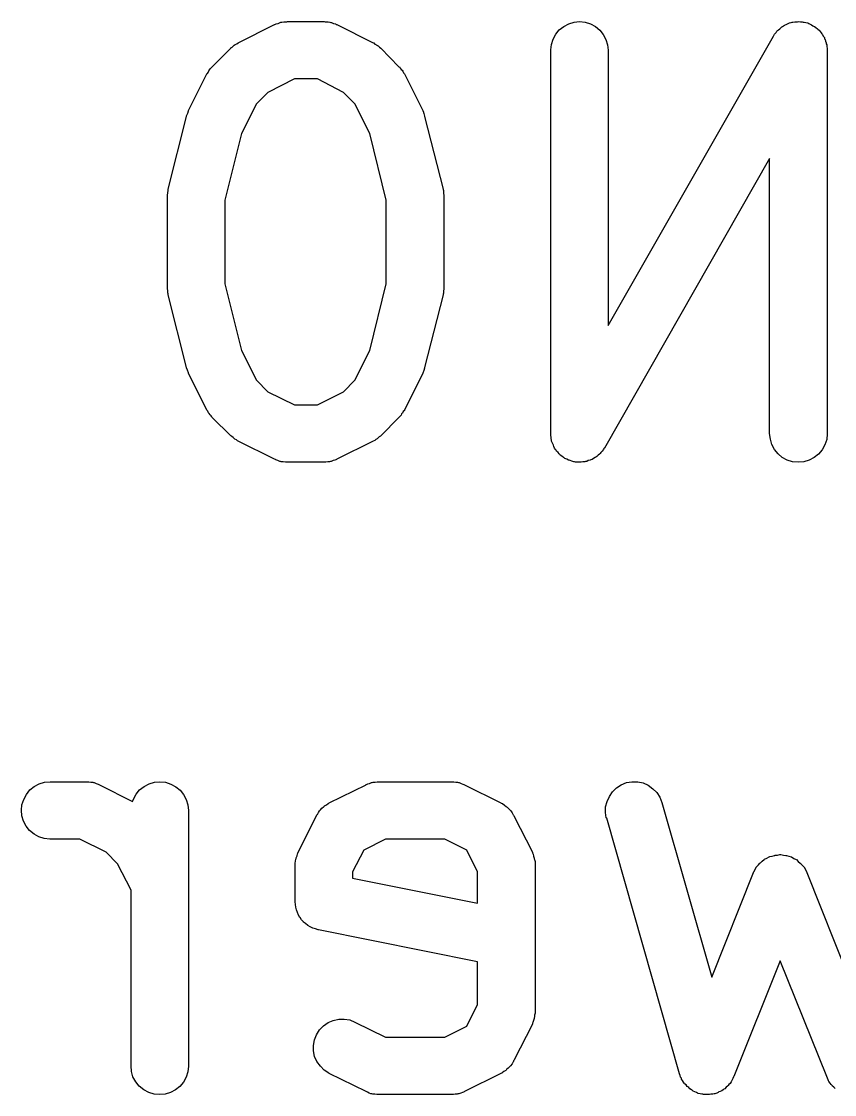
# Model space of a CAD drawing. Extents: x 128.5 to 185.2, y -118.7 to -64.4.
# Drawn here: x 165.446 to 167.567, y -105.746 to -102.946 of the extents above; entities that cross this region are included whole.
import ezdxf

# ---------------------------------------------------------------- set-up
doc = ezdxf.new("R2010")
doc.units = 0
doc.layers.add('BLACK', color=7, linetype='CONTINUOUS')

msp = doc.modelspace()

# ---------------------------------------------------------------- linework, layer by layer
at = {"layer": 'BLACK', "linetype": 'CONTINUOUS'}
for p, q in [((166.011, -103.002), (166.106, -102.954)), ((166.106, -102.954), (166.107, -102.954)), ((166.107, -102.954), (166.109, -102.953)), ((166.109, -102.953), (166.111, -102.952)), ((166.111, -102.952), (166.116, -102.951)), ((166.116, -102.951), (166.121, -102.949)), ((166.121, -102.949), (166.123, -102.948)), ((166.123, -102.948), (166.125, -102.948)), ((166.125, -102.948), (166.131, -102.947)), ((166.131, -102.947), (166.136, -102.947)), ((166.136, -102.947), (166.138, -102.947)), ((166.138, -102.947), (166.14, -102.946)), ((166.14, -102.946), (166.235, -102.946)), ((166.235, -102.946), (166.236, -102.946)), ((166.236, -102.946), (166.238, -102.947)), ((166.238, -102.947), (166.241, -102.947)), ((166.241, -102.947), (166.246, -102.947)), ((166.246, -102.947), (166.251, -102.948)), ((166.251, -102.948), (166.253, -102.949)), ((166.253, -102.949), (166.255, -102.949)), ((166.255, -102.949), (166.26, -102.951)), ((166.26, -102.951), (166.265, -102.952)), ((166.265, -102.952), (166.267, -102.954)), ((166.267, -102.954), (166.269, -102.954)), ((166.269, -102.954), (166.364, -103.002)), ((166.861, -102.959), (166.874, -102.952)), ((166.874, -102.952), (166.888, -102.948)), ((166.888, -102.948), (166.902, -102.946)), ((166.902, -102.946), (166.917, -102.948)), ((166.917, -102.948), (166.931, -102.952)), ((166.931, -102.952), (166.944, -102.959)), ((167.437, -102.956), (167.441, -102.954)), ((167.441, -102.954), (167.443, -102.953)), ((167.443, -102.953), (167.445, -102.952)), ((167.445, -102.952), (167.45, -102.95)), ((167.45, -102.95), (167.454, -102.949)), ((167.454, -102.949), (167.457, -102.948)), ((167.457, -102.948), (167.459, -102.948)), ((167.459, -102.948), (167.464, -102.947)), ((167.464, -102.947), (167.469, -102.947)), ((167.469, -102.947), (167.471, -102.947)), ((167.471, -102.947), (167.474, -102.946)), ((167.474, -102.946), (167.479, -102.947)), ((167.479, -102.947), (167.483, -102.947)), ((167.483, -102.947), (167.486, -102.948)), ((167.486, -102.948), (167.488, -102.948)), ((167.488, -102.948), (167.493, -102.949)), ((167.493, -102.949), (167.498, -102.95)), ((167.498, -102.95), (167.5, -102.951)), ((167.5, -102.951), (167.502, -102.952)), ((167.502, -102.952), (167.507, -102.955)), ((167.507, -102.955), (167.511, -102.957)), ((166.833, -102.992), (166.84, -102.979)), ((166.84, -102.979), (166.849, -102.968)), ((166.849, -102.968), (166.861, -102.959)), ((166.944, -102.959), (166.955, -102.969)), ((166.955, -102.969), (166.964, -102.98)), ((166.964, -102.98), (166.971, -102.993)), ((167.408, -102.984), (167.409, -102.983)), ((167.409, -102.983), (167.41, -102.981)), ((167.41, -102.981), (167.411, -102.979)), ((167.411, -102.979), (167.415, -102.975)), ((167.415, -102.975), (167.417, -102.971)), ((167.417, -102.971), (167.419, -102.97)), ((167.419, -102.97), (167.421, -102.968)), ((167.421, -102.968), (167.425, -102.965)), ((167.425, -102.965), (167.428, -102.962)), ((167.428, -102.962), (167.43, -102.96)), ((167.43, -102.96), (167.432, -102.959)), ((167.432, -102.959), (167.437, -102.956)), ((167.511, -102.957), (167.513, -102.958)), ((167.513, -102.958), (167.515, -102.959)), ((167.515, -102.959), (167.519, -102.962)), ((167.519, -102.962), (167.523, -102.965)), ((167.523, -102.965), (167.525, -102.967)), ((167.525, -102.967), (167.527, -102.969)), ((167.527, -102.969), (167.53, -102.972)), ((167.53, -102.972), (167.533, -102.976)), ((167.533, -102.976), (167.534, -102.978)), ((167.534, -102.978), (167.536, -102.98)), ((167.536, -102.98), (167.538, -102.984)), ((165.996, -103.013), (165.999, -103.01)), ((165.999, -103.01), (166.001, -103.008)), ((166.001, -103.008), (166.004, -103.006)), ((166.004, -103.006), (166.008, -103.004)), ((166.008, -103.004), (166.011, -103.002)), ((166.364, -103.002), (166.365, -103.002)), ((166.365, -103.002), (166.368, -103.005)), ((166.368, -103.005), (166.372, -103.007)), ((166.372, -103.007), (166.375, -103.009)), ((166.375, -103.009), (166.377, -103.01)), ((166.377, -103.01), (166.38, -103.013)), ((166.827, -103.02), (166.829, -103.006)), ((166.829, -103.006), (166.833, -102.992)), ((166.971, -102.993), (166.975, -103.007)), ((166.975, -103.007), (166.977, -103.021)), ((166.977, -103.739), (167.408, -102.984)), ((167.538, -102.984), (167.541, -102.988)), ((167.541, -102.988), (167.541, -102.991)), ((167.541, -102.991), (167.543, -102.993)), ((167.543, -102.993), (167.544, -102.997)), ((167.544, -102.997), (167.546, -103.002)), ((167.546, -103.002), (167.546, -103.004)), ((167.546, -103.004), (167.547, -103.007)), ((167.547, -103.007), (167.547, -103.012)), ((165.944, -103.064), (165.992, -103.016)), ((165.992, -103.015), (165.996, -103.013)), ((165.992, -103.016), (165.992, -103.015)), ((166.38, -103.013), (166.384, -103.016)), ((166.384, -103.016), (166.431, -103.064)), ((166.827, -103.021), (166.827, -103.02)), ((166.827, -104.021), (166.827, -103.021)), ((166.977, -103.021), (166.977, -103.739)), ((167.547, -103.012), (167.548, -103.016)), ((167.548, -103.016), (167.548, -103.019)), ((167.548, -103.019), (167.548, -103.021)), ((167.548, -103.021), (167.548, -104.021)), ((165.938, -103.07), (165.941, -103.067)), ((165.941, -103.067), (165.944, -103.064)), ((166.431, -103.064), (166.432, -103.064)), ((166.432, -103.064), (166.434, -103.068)), ((165.882, -103.178), (165.93, -103.083)), ((165.93, -103.083), (165.931, -103.082)), ((165.931, -103.082), (165.933, -103.079)), ((165.933, -103.079), (165.935, -103.075)), ((165.935, -103.075), (165.937, -103.072)), ((165.937, -103.072), (165.938, -103.07)), ((166.434, -103.068), (166.437, -103.071)), ((166.437, -103.071), (166.439, -103.073)), ((166.439, -103.073), (166.441, -103.076)), ((166.441, -103.076), (166.443, -103.08)), ((166.443, -103.08), (166.445, -103.083)), ((166.445, -103.083), (166.493, -103.178)), ((166.158, -103.096), (166.089, -103.131)), ((166.218, -103.096), (166.158, -103.096)), ((166.286, -103.131), (166.218, -103.096)), ((166.089, -103.131), (166.059, -103.161)), ((166.316, -103.161), (166.286, -103.131)), ((165.88, -103.185), (165.882, -103.179)), ((165.882, -103.179), (165.882, -103.178)), ((165.882, -103.179), (165.882, -103.179)), ((166.059, -103.161), (166.02, -103.238)), ((166.355, -103.238), (166.316, -103.161)), ((166.493, -103.178), (166.493, -103.179)), ((166.493, -103.179), (166.493, -103.18)), ((165.829, -103.384), (165.877, -103.194)), ((165.877, -103.192), (165.88, -103.185)), ((165.877, -103.193), (165.877, -103.192)), ((165.877, -103.192), (165.877, -103.192)), ((165.877, -103.194), (165.877, -103.193)), ((166.493, -103.18), (166.494, -103.18)), ((166.494, -103.18), (166.496, -103.186)), ((166.496, -103.186), (166.498, -103.193)), ((166.498, -103.193), (166.498, -103.193)), ((166.498, -103.193), (166.498, -103.194)), ((166.498, -103.194), (166.546, -103.384)), ((166.02, -103.238), (165.977, -103.412)), ((166.398, -103.412), (166.355, -103.238)), ((167.398, -103.304), (166.967, -104.059)), ((167.398, -104.021), (167.398, -103.304)), ((165.827, -103.399), (165.828, -103.393)), ((165.827, -103.4), (165.827, -103.399)), ((165.827, -103.401), (165.827, -103.4)), ((165.827, -103.402), (165.827, -103.401)), ((165.827, -103.64), (165.827, -103.402)), ((165.828, -103.393), (165.829, -103.387)), ((165.829, -103.385), (165.829, -103.384)), ((165.829, -103.387), (165.829, -103.385)), ((166.546, -103.384), (166.546, -103.385)), ((166.546, -103.385), (166.547, -103.386)), ((166.547, -103.386), (166.547, -103.388)), ((166.547, -103.388), (166.547, -103.394)), ((166.547, -103.394), (166.548, -103.4)), ((166.548, -103.4), (166.548, -103.401)), ((166.548, -103.401), (166.548, -103.402)), ((166.548, -103.402), (166.548, -103.64)), ((165.977, -103.412), (165.977, -103.631)), ((166.398, -103.631), (166.398, -103.412)), ((165.827, -103.642), (165.827, -103.64)), ((165.827, -103.643), (165.827, -103.642)), ((165.828, -103.649), (165.827, -103.643)), ((165.828, -103.655), (165.828, -103.649)), ((165.829, -103.656), (165.828, -103.655)), ((165.977, -103.631), (166.02, -103.805)), ((166.355, -103.805), (166.398, -103.631)), ((166.548, -103.644), (166.547, -103.65)), ((166.547, -103.65), (166.547, -103.656)), ((166.548, -103.64), (166.548, -103.641)), ((166.548, -103.641), (166.548, -103.643)), ((166.548, -103.643), (166.548, -103.644)), ((165.829, -103.658), (165.829, -103.656)), ((165.829, -103.659), (165.829, -103.658)), ((165.877, -103.849), (165.829, -103.659)), ((166.546, -103.659), (166.498, -103.849)), ((166.547, -103.656), (166.546, -103.657)), ((166.546, -103.657), (166.546, -103.659)), ((166.02, -103.805), (166.059, -103.882)), ((166.316, -103.882), (166.355, -103.805)), ((165.877, -103.85), (165.877, -103.849)), ((165.877, -103.849), (165.877, -103.849)), ((165.879, -103.856), (165.877, -103.85)), ((166.498, -103.851), (166.496, -103.857)), ((166.498, -103.849), (166.498, -103.85)), ((166.498, -103.85), (166.498, -103.85)), ((166.498, -103.85), (166.498, -103.851)), ((165.882, -103.863), (165.879, -103.856)), ((165.882, -103.864), (165.882, -103.863)), ((165.882, -103.863), (165.882, -103.863)), ((165.93, -103.96), (165.882, -103.864)), ((165.882, -103.864), (165.882, -103.864)), ((166.493, -103.864), (166.445, -103.96)), ((166.496, -103.857), (166.493, -103.864)), ((166.493, -103.864), (166.493, -103.864)), ((166.493, -103.864), (166.493, -103.864)), ((166.059, -103.882), (166.089, -103.912)), ((166.286, -103.912), (166.316, -103.882)), ((166.089, -103.912), (166.158, -103.946)), ((166.218, -103.946), (166.286, -103.912)), ((165.932, -103.963), (165.93, -103.96)), ((165.934, -103.967), (165.932, -103.963)), ((166.158, -103.946), (166.218, -103.946)), ((166.445, -103.961), (166.442, -103.964)), ((166.445, -103.96), (166.445, -103.961)), ((165.936, -103.969), (165.934, -103.967)), ((165.938, -103.972), (165.936, -103.969)), ((165.941, -103.975), (165.938, -103.972)), ((165.943, -103.978), (165.941, -103.975)), ((165.944, -103.979), (165.943, -103.978)), ((165.992, -104.027), (165.944, -103.979)), ((166.431, -103.979), (166.384, -104.027)), ((166.434, -103.976), (166.431, -103.979)), ((166.437, -103.973), (166.434, -103.976)), ((166.438, -103.97), (166.437, -103.973)), ((166.44, -103.968), (166.438, -103.97)), ((166.442, -103.964), (166.44, -103.968)), ((165.995, -104.029), (165.992, -104.027)), ((165.998, -104.032), (165.995, -104.029)), ((166.001, -104.034), (165.998, -104.032)), ((166.003, -104.036), (166.001, -104.034)), ((166.007, -104.038), (166.003, -104.036)), ((166.01, -104.04), (166.007, -104.038)), ((166.011, -104.041), (166.01, -104.04)), ((166.106, -104.088), (166.011, -104.041)), ((166.364, -104.041), (166.269, -104.088)), ((166.368, -104.039), (166.364, -104.041)), ((166.371, -104.037), (166.368, -104.039)), ((166.374, -104.035), (166.371, -104.037)), ((166.376, -104.033), (166.374, -104.035)), ((166.379, -104.03), (166.376, -104.033)), ((166.383, -104.028), (166.379, -104.03)), ((166.384, -104.027), (166.383, -104.028)), ((166.827, -104.024), (166.827, -104.021)), ((166.827, -104.026), (166.827, -104.024)), ((166.828, -104.031), (166.827, -104.026)), ((166.828, -104.036), (166.828, -104.031)), ((166.829, -104.038), (166.828, -104.036)), ((166.829, -104.041), (166.829, -104.038)), ((166.831, -104.045), (166.829, -104.041)), ((166.833, -104.05), (166.831, -104.045)), ((167.4, -104.036), (167.398, -104.021)), ((167.404, -104.05), (167.4, -104.036)), ((167.547, -104.037), (167.542, -104.051)), ((167.548, -104.022), (167.547, -104.037)), ((167.548, -104.021), (167.548, -104.022)), ((166.834, -104.052), (166.833, -104.05)), ((166.835, -104.055), (166.834, -104.052)), ((166.837, -104.059), (166.835, -104.055)), ((166.839, -104.063), (166.837, -104.059)), ((166.841, -104.065), (166.839, -104.063)), ((166.842, -104.067), (166.841, -104.065)), ((166.846, -104.071), (166.842, -104.067)), ((166.849, -104.074), (166.846, -104.071)), ((166.851, -104.076), (166.849, -104.074)), ((166.954, -104.075), (166.951, -104.078)), ((166.956, -104.073), (166.954, -104.075)), ((166.958, -104.071), (166.956, -104.073)), ((166.961, -104.067), (166.958, -104.071)), ((166.964, -104.064), (166.961, -104.067)), ((166.965, -104.062), (166.964, -104.064)), ((166.966, -104.059), (166.965, -104.062)), ((166.967, -104.059), (166.966, -104.059)), ((167.411, -104.063), (167.404, -104.05)), ((167.42, -104.074), (167.411, -104.063)), ((167.431, -104.084), (167.42, -104.074)), ((167.526, -104.075), (167.514, -104.084)), ((167.535, -104.064), (167.526, -104.075)), ((167.542, -104.051), (167.535, -104.064)), ((166.109, -104.089), (166.106, -104.088)), ((166.11, -104.09), (166.109, -104.089)), ((166.115, -104.092), (166.11, -104.09)), ((166.12, -104.094), (166.115, -104.092)), ((166.122, -104.094), (166.12, -104.094)), ((166.124, -104.095), (166.122, -104.094)), ((166.129, -104.095), (166.124, -104.095)), ((166.135, -104.096), (166.129, -104.095)), ((166.137, -104.096), (166.135, -104.096)), ((166.139, -104.096), (166.137, -104.096)), ((166.14, -104.096), (166.139, -104.096)), ((166.235, -104.096), (166.14, -104.096)), ((166.237, -104.096), (166.235, -104.096)), ((166.24, -104.096), (166.237, -104.096)), ((166.245, -104.095), (166.24, -104.096)), ((166.25, -104.095), (166.245, -104.095)), ((166.252, -104.094), (166.25, -104.095)), ((166.254, -104.094), (166.252, -104.094)), ((166.259, -104.092), (166.254, -104.094)), ((166.264, -104.091), (166.259, -104.092)), ((166.266, -104.09), (166.264, -104.091)), ((166.268, -104.089), (166.266, -104.09)), ((166.269, -104.088), (166.268, -104.089)), ((166.852, -104.078), (166.851, -104.076)), ((166.856, -104.08), (166.852, -104.078)), ((166.86, -104.084), (166.856, -104.08)), ((166.862, -104.085), (166.86, -104.084)), ((166.864, -104.086), (166.862, -104.085)), ((166.869, -104.088), (166.864, -104.086)), ((166.873, -104.091), (166.869, -104.088)), ((166.875, -104.091), (166.873, -104.091)), ((166.878, -104.092), (166.875, -104.091)), ((166.882, -104.093), (166.878, -104.092)), ((166.887, -104.095), (166.882, -104.093)), ((166.889, -104.095), (166.887, -104.095)), ((166.892, -104.096), (166.889, -104.095)), ((166.897, -104.096), (166.892, -104.096)), ((166.901, -104.096), (166.897, -104.096)), ((166.904, -104.096), (166.901, -104.096)), ((166.906, -104.096), (166.904, -104.096)), ((166.911, -104.095), (166.906, -104.096)), ((166.916, -104.095), (166.911, -104.095)), ((166.918, -104.094), (166.916, -104.095)), ((166.921, -104.094), (166.918, -104.094)), ((166.925, -104.092), (166.921, -104.094)), ((166.93, -104.091), (166.925, -104.092)), ((166.932, -104.09), (166.93, -104.091)), ((166.935, -104.089), (166.932, -104.09)), ((166.939, -104.086), (166.935, -104.089)), ((166.943, -104.084), (166.939, -104.086)), ((166.945, -104.083), (166.943, -104.084)), ((166.947, -104.081), (166.945, -104.083)), ((166.951, -104.078), (166.947, -104.081)), ((167.444, -104.091), (167.431, -104.084)), ((167.458, -104.095), (167.444, -104.091)), ((167.473, -104.096), (167.458, -104.095)), ((167.487, -104.095), (167.473, -104.096)), ((167.501, -104.091), (167.487, -104.095)), ((167.514, -104.084), (167.501, -104.091)), ((165.468, -104.951), (165.479, -104.942)), ((165.479, -104.942), (165.492, -104.935)), ((165.492, -104.935), (165.506, -104.931)), ((165.506, -104.931), (165.521, -104.93)), ((165.521, -104.93), (165.616, -104.93)), ((165.616, -104.93), (165.617, -104.93)), ((165.617, -104.93), (165.619, -104.93)), ((165.619, -104.93), (165.622, -104.93)), ((165.622, -104.93), (165.627, -104.931)), ((165.627, -104.931), (165.632, -104.931)), ((165.632, -104.931), (165.634, -104.932)), ((165.634, -104.932), (165.636, -104.932)), ((165.636, -104.932), (165.641, -104.934)), ((165.641, -104.934), (165.646, -104.936)), ((165.646, -104.936), (165.648, -104.937)), ((165.648, -104.937), (165.65, -104.938)), ((165.65, -104.938), (165.736, -104.981)), ((165.754, -104.951), (165.766, -104.942)), ((165.766, -104.942), (165.779, -104.935)), ((165.779, -104.935), (165.793, -104.931)), ((165.793, -104.931), (165.807, -104.93)), ((165.807, -104.93), (165.822, -104.931)), ((165.822, -104.931), (165.836, -104.936)), ((165.836, -104.936), (165.849, -104.943)), ((165.849, -104.943), (165.86, -104.952)), ((166.249, -104.985), (166.345, -104.938)), ((166.345, -104.937), (166.348, -104.936)), ((166.345, -104.938), (166.345, -104.937)), ((166.348, -104.936), (166.35, -104.935)), ((166.35, -104.935), (166.354, -104.934)), ((166.354, -104.934), (166.359, -104.932)), ((166.359, -104.932), (166.361, -104.932)), ((166.361, -104.932), (166.364, -104.931)), ((166.364, -104.931), (166.369, -104.931)), ((166.369, -104.931), (166.374, -104.93)), ((166.374, -104.93), (166.376, -104.93)), ((166.376, -104.93), (166.378, -104.93)), ((166.378, -104.93), (166.569, -104.93)), ((166.569, -104.93), (166.57, -104.93)), ((166.57, -104.93), (166.572, -104.93)), ((166.572, -104.93), (166.574, -104.93)), ((166.574, -104.93), (166.579, -104.931)), ((166.579, -104.931), (166.584, -104.931)), ((166.584, -104.931), (166.586, -104.932)), ((166.586, -104.932), (166.588, -104.932)), ((166.588, -104.932), (166.593, -104.934)), ((166.593, -104.934), (166.598, -104.936)), ((166.598, -104.936), (166.6, -104.937)), ((166.6, -104.937), (166.602, -104.938)), ((166.602, -104.938), (166.697, -104.985)), ((166.999, -104.946), (167.011, -104.938)), ((167.011, -104.938), (167.025, -104.932)), ((167.025, -104.932), (167.039, -104.93)), ((167.039, -104.93), (167.054, -104.93)), ((167.054, -104.93), (167.068, -104.933)), ((167.068, -104.933), (167.081, -104.939)), ((167.081, -104.939), (167.093, -104.948)), ((165.452, -104.976), (165.459, -104.963)), ((165.459, -104.963), (165.468, -104.951)), ((165.738, -104.975), (165.745, -104.962)), ((165.745, -104.962), (165.754, -104.951)), ((165.86, -104.952), (165.869, -104.963)), ((165.869, -104.963), (165.876, -104.976)), ((166.974, -104.981), (166.98, -104.968)), ((166.98, -104.968), (166.988, -104.956)), ((166.988, -104.956), (166.999, -104.946)), ((167.093, -104.948), (167.104, -104.958)), ((167.104, -104.958), (167.112, -104.97)), ((167.112, -104.97), (167.117, -104.984)), ((165.446, -105.004), (165.447, -104.99)), ((165.447, -104.99), (165.452, -104.976)), ((165.736, -104.981), (165.738, -104.975)), ((165.876, -104.976), (165.88, -104.99)), ((165.88, -104.99), (165.882, -105.005)), ((166.226, -105.003), (166.23, -104.999)), ((166.23, -104.999), (166.234, -104.995)), ((166.234, -104.995), (166.236, -104.994)), ((166.236, -104.994), (166.237, -104.993)), ((166.237, -104.993), (166.242, -104.99)), ((166.242, -104.99), (166.246, -104.987)), ((166.246, -104.987), (166.248, -104.986)), ((166.248, -104.986), (166.249, -104.985)), ((166.697, -104.985), (166.698, -104.986)), ((166.698, -104.986), (166.7, -104.987)), ((166.7, -104.987), (166.701, -104.987)), ((166.701, -104.987), (166.706, -104.991)), ((166.706, -104.991), (166.711, -104.994)), ((166.711, -104.994), (166.712, -104.995)), ((166.712, -104.995), (166.713, -104.996)), ((166.713, -104.996), (166.717, -105)), ((166.97, -104.995), (166.974, -104.981)), ((166.97, -105.01), (166.97, -104.995)), ((167.117, -104.984), (167.247, -105.44)), ((165.447, -105.019), (165.446, -105.004)), ((165.451, -105.033), (165.447, -105.019)), ((165.882, -105.005), (165.882, -105.671)), ((166.168, -105.114), (166.216, -105.019)), ((166.216, -105.018), (166.217, -105.016)), ((166.216, -105.019), (166.216, -105.018)), ((166.217, -105.016), (166.218, -105.015)), ((166.218, -105.015), (166.221, -105.01)), ((166.221, -105.01), (166.224, -105.006)), ((166.224, -105.006), (166.225, -105.004)), ((166.225, -105.004), (166.226, -105.003)), ((166.717, -105), (166.721, -105.004)), ((166.721, -105.004), (166.722, -105.005)), ((166.722, -105.005), (166.723, -105.006)), ((166.723, -105.006), (166.726, -105.011)), ((166.726, -105.011), (166.729, -105.016)), ((166.729, -105.016), (166.73, -105.017)), ((166.73, -105.017), (166.731, -105.019)), ((166.731, -105.019), (166.779, -105.114)), ((166.972, -105.024), (166.97, -105.01)), ((166.973, -105.025), (166.972, -105.024)), ((167.163, -105.692), (166.973, -105.025)), ((165.458, -105.046), (165.451, -105.033)), ((165.467, -105.057), (165.458, -105.046)), ((165.479, -105.067), (165.467, -105.057)), ((165.491, -105.074), (165.479, -105.067)), ((165.505, -105.078), (165.491, -105.074)), ((165.52, -105.08), (165.505, -105.078)), ((165.521, -105.08), (165.52, -105.08)), ((165.598, -105.08), (165.521, -105.08)), ((165.667, -105.114), (165.598, -105.08)), ((166.396, -105.08), (166.339, -105.108)), ((166.551, -105.08), (166.396, -105.08)), ((166.608, -105.108), (166.551, -105.08)), ((166.339, -105.108), (166.31, -105.165)), ((166.636, -105.165), (166.608, -105.108)), ((165.697, -105.144), (165.667, -105.114)), ((166.16, -105.142), (166.161, -105.137)), ((166.161, -105.137), (166.162, -105.132)), ((166.162, -105.132), (166.163, -105.13)), ((166.163, -105.128), (166.165, -105.123)), ((166.163, -105.13), (166.163, -105.128)), ((166.165, -105.123), (166.166, -105.118)), ((166.166, -105.118), (166.167, -105.116)), ((166.167, -105.116), (166.168, -105.114)), ((166.779, -105.114), (166.779, -105.115)), ((166.779, -105.115), (166.78, -105.117)), ((166.78, -105.117), (166.781, -105.119)), ((166.781, -105.119), (166.782, -105.124)), ((166.782, -105.124), (166.784, -105.129)), ((166.784, -105.129), (166.784, -105.131)), ((166.784, -105.131), (166.785, -105.133)), ((166.785, -105.133), (166.786, -105.138)), ((166.786, -105.138), (166.786, -105.143)), ((167.374, -105.141), (167.379, -105.137)), ((167.379, -105.137), (167.384, -105.133)), ((167.384, -105.133), (167.385, -105.132)), ((167.385, -105.132), (167.391, -105.129)), ((167.385, -105.132), (167.385, -105.132)), ((167.391, -105.129), (167.397, -105.126)), ((167.397, -105.126), (167.398, -105.126)), ((167.398, -105.125), (167.405, -105.124)), ((167.398, -105.126), (167.398, -105.125)), ((167.405, -105.124), (167.411, -105.122)), ((167.411, -105.122), (167.412, -105.122)), ((167.412, -105.122), (167.412, -105.121)), ((167.412, -105.121), (167.419, -105.121)), ((167.419, -105.121), (167.425, -105.12)), ((167.425, -105.12), (167.426, -105.12)), ((167.426, -105.12), (167.427, -105.12)), ((167.427, -105.12), (167.434, -105.121)), ((167.434, -105.121), (167.44, -105.122)), ((167.44, -105.122), (167.441, -105.122)), ((167.441, -105.122), (167.442, -105.122)), ((167.442, -105.122), (167.448, -105.124)), ((167.448, -105.124), (167.454, -105.126)), ((167.454, -105.126), (167.455, -105.126)), ((167.455, -105.126), (167.455, -105.126)), ((167.455, -105.126), (167.461, -105.13)), ((167.461, -105.13), (167.467, -105.133)), ((167.467, -105.133), (167.468, -105.133)), ((167.468, -105.133), (167.468, -105.133)), ((167.468, -105.133), (167.473, -105.138)), ((167.473, -105.138), (167.478, -105.142)), ((165.732, -105.213), (165.697, -105.144)), ((166.16, -105.144), (166.16, -105.142)), ((166.16, -105.147), (166.16, -105.144)), ((166.16, -105.148), (166.16, -105.147)), ((166.16, -105.243), (166.16, -105.148)), ((166.31, -105.165), (166.31, -105.181)), ((166.636, -105.247), (166.636, -105.165)), ((166.786, -105.143), (166.786, -105.145)), ((166.786, -105.145), (166.786, -105.148)), ((166.786, -105.148), (166.786, -105.529)), ((167.247, -105.44), (167.356, -105.167)), ((167.356, -105.167), (167.356, -105.166)), ((167.356, -105.166), (167.357, -105.166)), ((167.357, -105.165), (167.36, -105.159)), ((167.357, -105.166), (167.357, -105.165)), ((167.36, -105.159), (167.363, -105.153)), ((167.363, -105.153), (167.364, -105.153)), ((167.364, -105.152), (167.369, -105.147)), ((167.364, -105.153), (167.364, -105.152)), ((167.369, -105.147), (167.373, -105.142)), ((167.373, -105.142), (167.374, -105.141)), ((167.373, -105.142), (167.373, -105.142)), ((167.478, -105.142), (167.479, -105.142)), ((167.479, -105.142), (167.479, -105.143)), ((167.479, -105.143), (167.484, -105.148)), ((167.484, -105.148), (167.488, -105.153)), ((167.488, -105.153), (167.488, -105.154)), ((167.488, -105.154), (167.489, -105.154)), ((167.489, -105.154), (167.492, -105.16)), ((167.492, -105.16), (167.495, -105.166)), ((167.495, -105.166), (167.495, -105.167)), ((167.495, -105.167), (167.495, -105.167)), ((167.495, -105.167), (167.604, -105.44)), ((166.31, -105.181), (166.636, -105.247)), ((165.732, -105.671), (165.732, -105.213)), ((166.161, -105.25), (166.16, -105.243)), ((166.162, -105.257), (166.161, -105.25)), ((166.164, -105.264), (166.162, -105.257)), ((166.162, -105.257), (166.162, -105.257)), ((166.162, -105.257), (166.162, -105.257)), ((166.166, -105.271), (166.164, -105.264)), ((166.169, -105.278), (166.166, -105.271)), ((166.166, -105.271), (166.166, -105.271)), ((166.166, -105.271), (166.166, -105.271)), ((166.172, -105.284), (166.169, -105.278)), ((166.173, -105.284), (166.172, -105.284)), ((166.177, -105.29), (166.173, -105.284)), ((166.173, -105.284), (166.173, -105.284)), ((166.182, -105.295), (166.177, -105.29)), ((166.182, -105.296), (166.182, -105.295)), ((166.182, -105.295), (166.182, -105.295)), ((166.187, -105.3), (166.182, -105.296)), ((166.193, -105.305), (166.187, -105.3)), ((166.199, -105.308), (166.193, -105.305)), ((166.193, -105.305), (166.193, -105.305)), ((166.193, -105.305), (166.193, -105.305)), ((166.206, -105.312), (166.199, -105.308)), ((166.213, -105.314), (166.206, -105.312)), ((166.206, -105.312), (166.206, -105.312)), ((166.206, -105.312), (166.206, -105.312)), ((166.22, -105.316), (166.213, -105.314)), ((166.221, -105.316), (166.22, -105.316)), ((166.22, -105.316), (166.22, -105.316)), ((166.22, -105.316), (166.22, -105.316)), ((166.22, -105.316), (166.22, -105.316)), ((166.636, -105.4), (166.221, -105.316)), ((166.636, -105.511), (166.636, -105.4)), ((167.426, -105.397), (167.305, -105.699)), ((167.547, -105.699), (167.426, -105.397)), ((166.608, -105.568), (166.636, -105.511)), ((166.786, -105.529), (166.786, -105.53)), ((166.786, -105.53), (166.786, -105.532)), ((166.234, -105.567), (166.246, -105.558)), ((166.246, -105.558), (166.259, -105.553)), ((166.259, -105.553), (166.274, -105.549)), ((166.274, -105.549), (166.288, -105.549)), ((166.288, -105.549), (166.303, -105.551)), ((166.303, -105.551), (166.316, -105.557)), ((166.316, -105.557), (166.396, -105.596)), ((166.78, -105.558), (166.779, -105.56)), ((166.782, -105.553), (166.78, -105.558)), ((166.784, -105.548), (166.782, -105.553)), ((166.785, -105.544), (166.784, -105.546)), ((166.784, -105.546), (166.784, -105.548)), ((166.786, -105.534), (166.785, -105.539)), ((166.785, -105.539), (166.785, -105.544)), ((166.786, -105.532), (166.786, -105.534)), ((166.216, -105.59), (166.224, -105.577)), ((166.224, -105.577), (166.234, -105.567)), ((166.551, -105.596), (166.608, -105.568)), ((166.779, -105.562), (166.731, -105.657)), ((166.779, -105.56), (166.779, -105.562)), ((166.208, -105.618), (166.211, -105.603)), ((166.211, -105.603), (166.216, -105.59)), ((166.396, -105.596), (166.551, -105.596)), ((166.208, -105.632), (166.208, -105.618)), ((166.211, -105.647), (166.208, -105.632)), ((165.733, -105.686), (165.732, -105.671)), ((165.882, -105.671), (165.882, -105.672)), ((166.217, -105.66), (166.211, -105.647)), ((166.226, -105.672), (166.217, -105.66)), ((166.722, -105.671), (166.721, -105.672)), ((166.726, -105.666), (166.722, -105.671)), ((166.729, -105.661), (166.726, -105.666)), ((166.73, -105.66), (166.729, -105.661)), ((166.731, -105.657), (166.73, -105.658)), ((166.73, -105.658), (166.73, -105.66)), ((165.737, -105.7), (165.733, -105.686)), ((165.88, -105.687), (165.876, -105.701)), ((165.882, -105.672), (165.88, -105.687)), ((166.236, -105.682), (166.226, -105.672)), ((166.248, -105.69), (166.236, -105.682)), ((166.249, -105.691), (166.248, -105.69)), ((166.345, -105.738), (166.249, -105.691)), ((166.697, -105.691), (166.602, -105.738)), ((166.699, -105.69), (166.697, -105.691)), ((166.7, -105.689), (166.699, -105.69)), ((166.705, -105.686), (166.7, -105.689)), ((166.71, -105.683), (166.705, -105.686)), ((166.711, -105.682), (166.71, -105.683)), ((166.712, -105.681), (166.711, -105.682)), ((166.716, -105.677), (166.712, -105.681)), ((166.72, -105.673), (166.716, -105.677)), ((166.721, -105.672), (166.72, -105.673)), ((167.165, -105.696), (167.163, -105.692)), ((167.166, -105.701), (167.165, -105.696)), ((167.305, -105.699), (167.304, -105.7)), ((167.549, -105.703), (167.547, -105.699)), ((165.744, -105.713), (165.737, -105.7)), ((165.753, -105.724), (165.744, -105.713)), ((165.765, -105.734), (165.753, -105.724)), ((165.859, -105.725), (165.848, -105.734)), ((165.869, -105.714), (165.859, -105.725)), ((165.876, -105.701), (165.869, -105.714)), ((167.168, -105.703), (167.166, -105.701)), ((167.168, -105.706), (167.168, -105.703)), ((167.171, -105.709), (167.168, -105.706)), ((167.173, -105.714), (167.171, -105.709)), ((167.175, -105.716), (167.173, -105.714)), ((167.176, -105.718), (167.175, -105.716)), ((167.18, -105.721), (167.176, -105.718)), ((167.183, -105.725), (167.18, -105.721)), ((167.185, -105.726), (167.183, -105.725)), ((167.187, -105.728), (167.185, -105.726)), ((167.285, -105.727), (167.281, -105.731)), ((167.288, -105.724), (167.285, -105.727)), ((167.29, -105.722), (167.288, -105.724)), ((167.292, -105.72), (167.29, -105.722)), ((167.295, -105.717), (167.292, -105.72)), ((167.298, -105.713), (167.295, -105.717)), ((167.299, -105.711), (167.298, -105.713)), ((167.3, -105.708), (167.299, -105.711)), ((167.302, -105.704), (167.3, -105.708)), ((167.304, -105.7), (167.302, -105.704)), ((167.551, -105.708), (167.549, -105.703)), ((167.552, -105.71), (167.551, -105.708)), ((167.553, -105.712), (167.552, -105.71)), ((167.556, -105.716), (167.553, -105.712)), ((167.559, -105.72), (167.556, -105.716)), ((167.561, -105.722), (167.559, -105.72)), ((167.562, -105.724), (167.561, -105.722)), ((167.566, -105.727), (167.562, -105.724)), ((167.569, -105.73), (167.566, -105.727)), ((165.778, -105.741), (165.765, -105.734)), ((165.792, -105.745), (165.778, -105.741)), ((165.806, -105.746), (165.792, -105.745)), ((165.821, -105.745), (165.806, -105.746)), ((165.835, -105.741), (165.821, -105.745)), ((165.848, -105.734), (165.835, -105.741)), ((166.347, -105.739), (166.345, -105.738)), ((166.349, -105.74), (166.347, -105.739)), ((166.353, -105.742), (166.349, -105.74)), ((166.358, -105.744), (166.353, -105.742)), ((166.36, -105.744), (166.358, -105.744)), ((166.363, -105.745), (166.36, -105.744)), ((166.368, -105.745), (166.363, -105.745)), ((166.373, -105.746), (166.368, -105.745)), ((166.375, -105.746), (166.373, -105.746)), ((166.377, -105.746), (166.375, -105.746)), ((166.378, -105.746), (166.377, -105.746)), ((166.569, -105.746), (166.378, -105.746)), ((166.571, -105.746), (166.569, -105.746)), ((166.573, -105.746), (166.571, -105.746)), ((166.578, -105.745), (166.573, -105.746)), ((166.583, -105.745), (166.578, -105.745)), ((166.585, -105.744), (166.583, -105.745)), ((166.587, -105.744), (166.585, -105.744)), ((166.592, -105.742), (166.587, -105.744)), ((166.597, -105.741), (166.592, -105.742)), ((166.599, -105.74), (166.597, -105.741)), ((166.601, -105.739), (166.599, -105.74)), ((166.602, -105.738), (166.601, -105.739)), ((167.19, -105.731), (167.187, -105.728)), ((167.194, -105.734), (167.19, -105.731)), ((167.196, -105.735), (167.194, -105.734)), ((167.199, -105.737), (167.196, -105.735)), ((167.203, -105.739), (167.199, -105.737)), ((167.207, -105.741), (167.203, -105.739)), ((167.21, -105.742), (167.207, -105.741)), ((167.212, -105.743), (167.21, -105.742)), ((167.217, -105.744), (167.212, -105.743)), ((167.221, -105.745), (167.217, -105.744)), ((167.224, -105.745), (167.221, -105.745)), ((167.226, -105.746), (167.224, -105.745)), ((167.231, -105.746), (167.226, -105.746)), ((167.235, -105.746), (167.231, -105.746)), ((167.238, -105.746), (167.235, -105.746)), ((167.241, -105.746), (167.238, -105.746)), ((167.245, -105.745), (167.241, -105.746)), ((167.25, -105.745), (167.245, -105.745)), ((167.253, -105.744), (167.25, -105.745)), ((167.255, -105.744), (167.253, -105.744)), ((167.26, -105.742), (167.255, -105.744)), ((167.264, -105.741), (167.26, -105.742)), ((167.266, -105.739), (167.264, -105.741)), ((167.269, -105.738), (167.266, -105.739)), ((167.273, -105.736), (167.269, -105.738)), ((167.277, -105.734), (167.273, -105.736)), ((167.279, -105.732), (167.277, -105.734)), ((167.281, -105.731), (167.279, -105.732))]:
    msp.add_line(p, q, dxfattribs=at)

doc.saveas('drawing.dxf')
